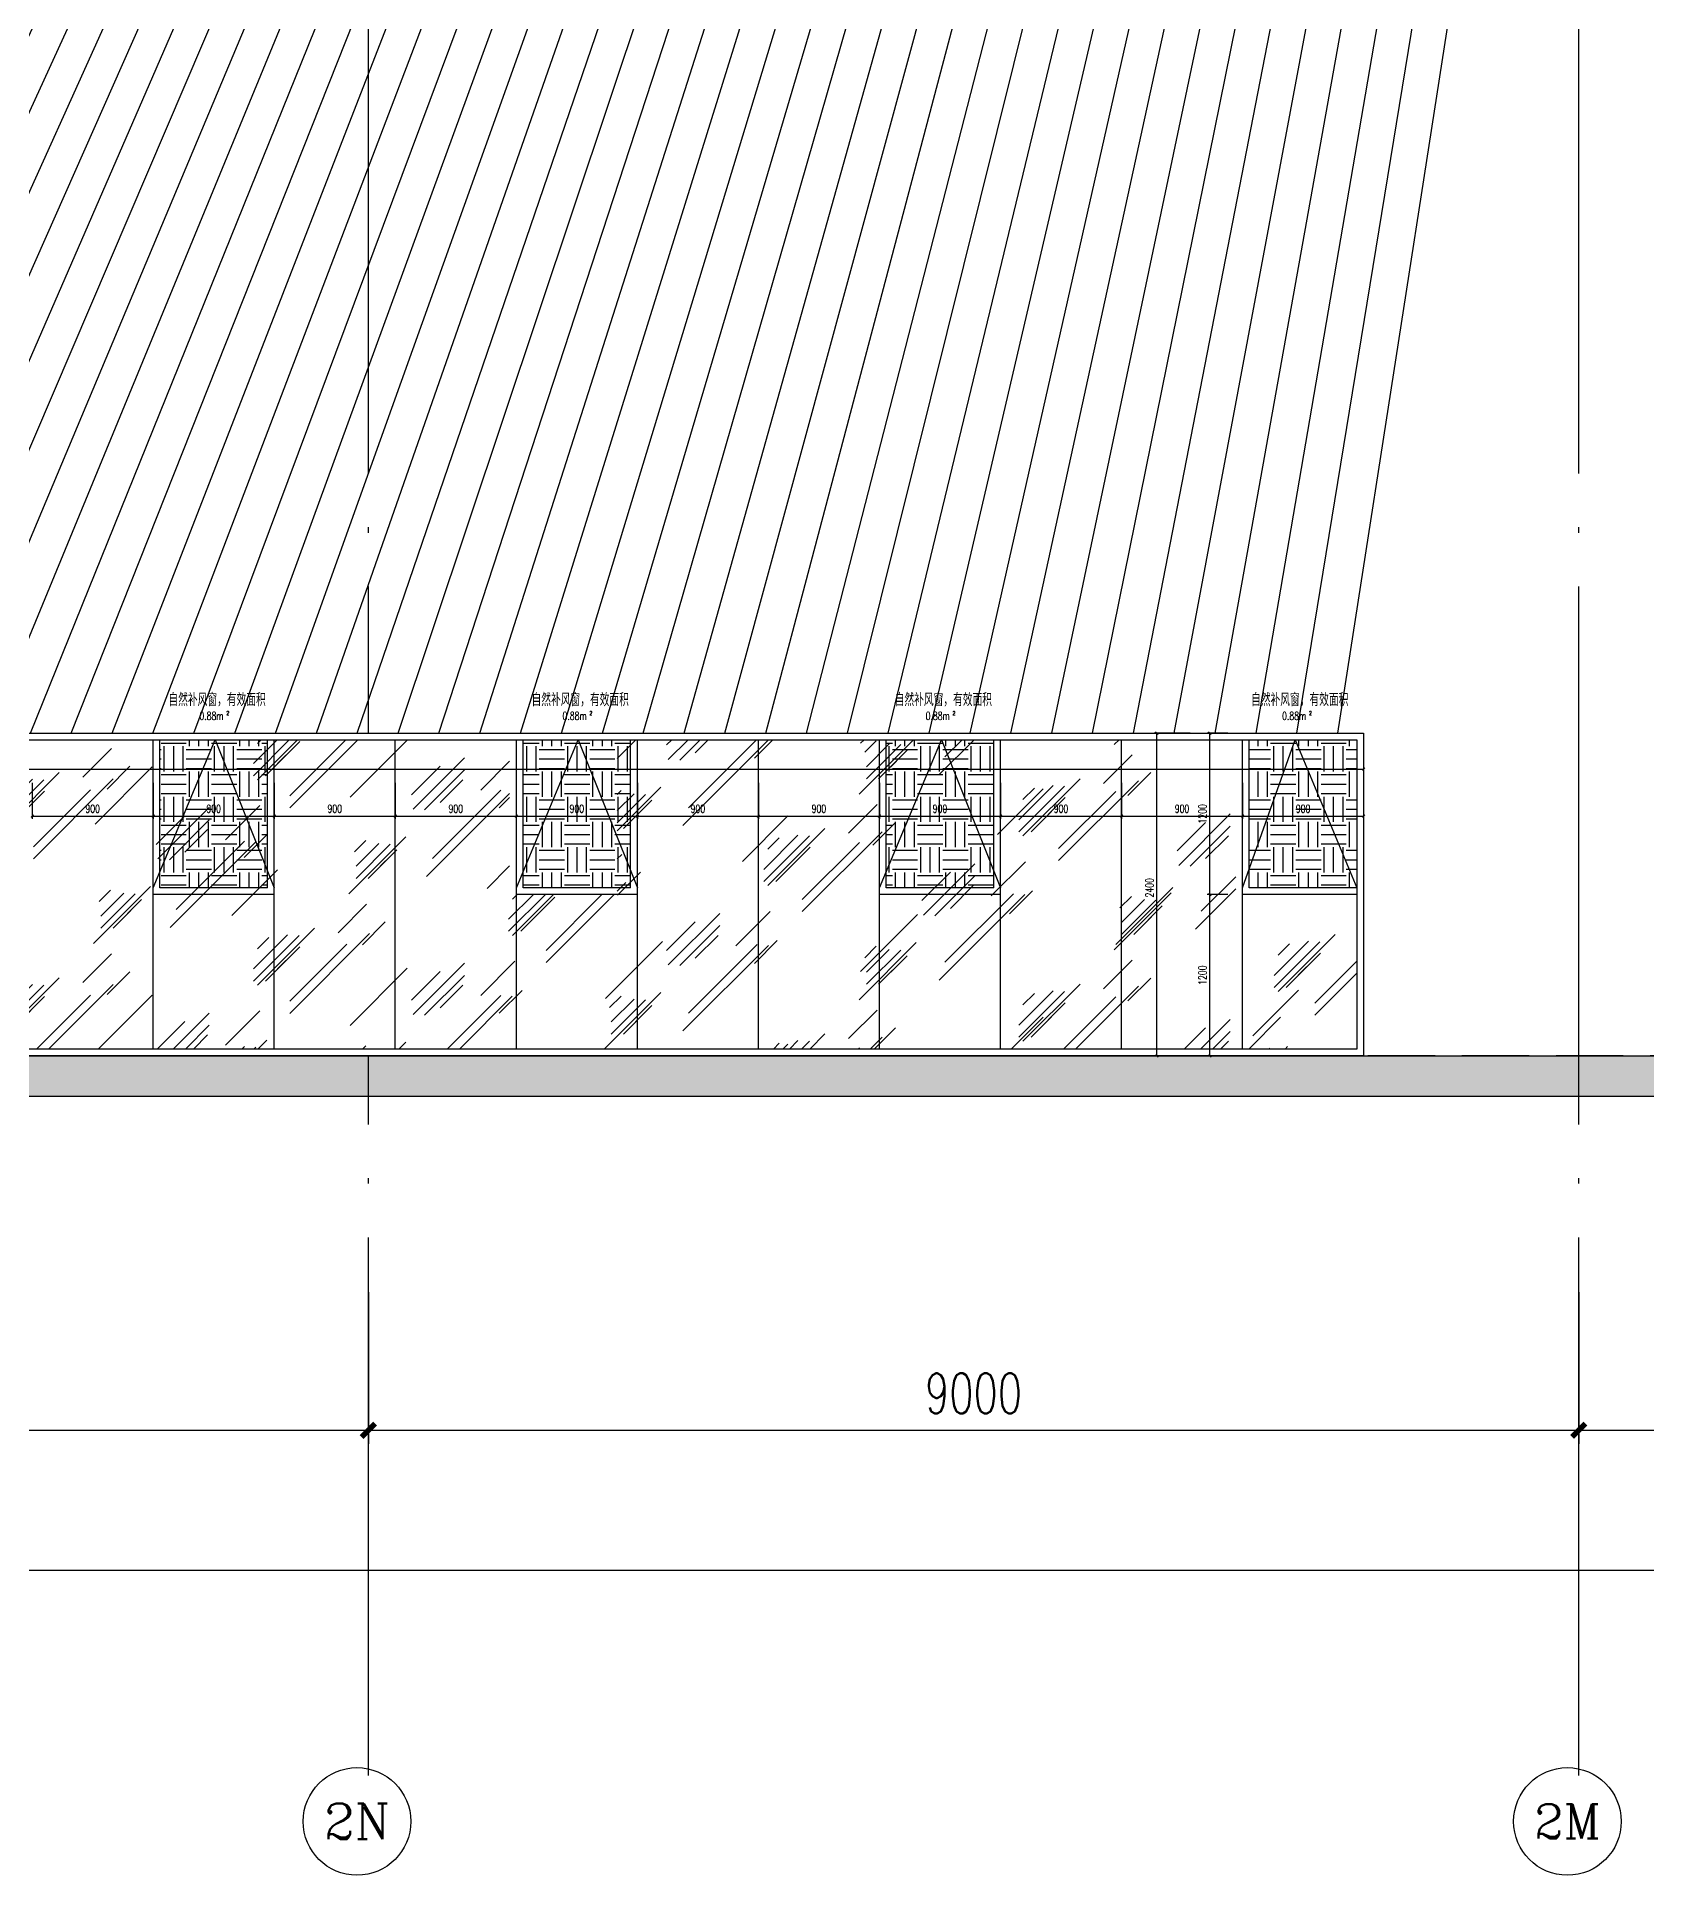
# Model space of a CAD drawing. Extents: x -4210259 to 293730, y -7499 to 868879.
# Drawn here: x -1057487 to -1045520, y 511145 to 524815 of the extents above; entities that cross this region are included whole.
import ezdxf
from ezdxf.enums import TextEntityAlignment as Align

# ---------------------------------------------------------------- set-up
doc = ezdxf.new("R2010")
doc.units = 0
doc.header["$LTSCALE"] = 1000
doc.header["$MEASUREMENT"] = 0
doc.linetypes.add('__DASH', pattern=[0.35, 0.25, -0.1])
doc.linetypes.add('DOTE', pattern=[2.42, 2, -0.2, 0.02, -0.2])
doc.layers.get('Defpoints').update_dxf_attribs({"color": 210})
for name, color, linetype in [('A-AXIS-D', 1, 'Continuous'), ('A-AXIS-DOTE', 14, 'DOTE'), ('A-HATCH-2', 251, 'Continuous'), ('A-LIN-V', 9, 'Continuous'), ('A-WINDOW', 140, 'Continuous'), ('A-门窗表显示尺寸', 160, 'Continuous'), ('AS-WALL', 40, 'Continuous'), ('PUB_TEXT', 7, 'Continuous'), ('SPACE', 7, 'Continuous'), ('SPACE_HATCH', 8, 'Continuous'), ('参考线', 8, 'Continuous')]:
    doc.layers.add(name, color=color, linetype=linetype)
doc.layers.add('A-WALL-HATCH', color=8, linetype='Continuous', lineweight=13)
doc.styles.add('_TCH_AXIS', font='COMPLEX', dxfattribs={"bigfont": 'GBCBIG'})
doc.styles.add('_TCH_DIM_T3', font='SIMPLEX', dxfattribs={"width": 0.705882, "bigfont": 'GBCBIG'})
doc.styles.add('_TCH_SPACE', font='SIMPLEX', dxfattribs={"height": 5, "bigfont": 'GBCBIG'})
doc.styles.add('A-DIM_T3', font='SIMPLEX', dxfattribs={"width": 0.705882, "bigfont": 'GBCBIG'})
doc.dimstyles.new('_TCH_ARCH&&100', dxfattribs={"dimtxt": 297.5, "dimasz": 100, "dimexe": 100, "dimexo": 100, "dimgap": 126.25, "dimtad": 1, "dimdec": 0, "dimzin": 0, "dimdsep": 46, "dimtxsty": '_TCH_DIM_T3', "dimblk": 'ARCHTICK', "dimcen": 0.09, "dimclrt": 7, "dimazin": 2, "dimtfac": 1, "dimtdec": 0, "dimtix": 1, "dimtmove": 2, "dimatfit": 3, "dimfxl": 0, "dimtolj": 1, "dimtzin": 0, "dimarcsym": 0})
doc.dimstyles.new('A-DIM&&20', dxfattribs={"dimtxt": 59.5, "dimasz": 20, "dimexe": 20, "dimexo": 20, "dimgap": 25.25, "dimtad": 1, "dimdec": 0, "dimzin": 0, "dimdsep": 46, "dimtxsty": 'A-DIM_T3', "dimblk": 'ARCHTICK', "dimcen": 0.09, "dimclrt": 7, "dimazin": 2, "dimtfac": 1, "dimtdec": 0, "dimtix": 1, "dimtmove": 2, "dimatfit": 3, "dimfxl": 0, "dimtolj": 1, "dimtzin": 0, "dimarcsym": 0})
pattern_1 = [(0, (0, 0), (187.5, 187.5), [187.5, -187.5]), (0, (0, 70.31), (187.5, 187.5), [187.5, -187.5]), (0, (0, 140.62), (187.5, 187.5), [187.5, -187.5]), (90, (23.44, 164.06), (-187.5, 187.5), [187.5, -187.5]), (90, (93.75, 164.06), (-187.5, 187.5), [187.5, -187.5]), (90, (164.06, 164.06), (-187.5, 187.5), [187.5, -187.5])]

# ---------------------------------------------------------------- blocks, each defined once
blk = doc.blocks.new('_ArchTick')
at = {"color": 0, "linetype": 'ByBlock', "const_width": 0.4}
blk.add_lwpolyline([(-0.5, -0.5), (0.5, 0.5)], dxfattribs=at)
blk = doc.blocks.new('*D1271')
at = {"layer": 'A-门窗表显示尺寸', "color": 0, "lineweight": -2}
for p, q in [((161899, 519617), (161899, 519350)), ((182799, 519617), (182799, 519350)), ((161899, 519370), (182799, 519370))]:
    blk.add_line(p, q, dxfattribs=at)
at = {"layer": 'Defpoints', "color": 0}
for p in [(161899, 519637), (182799, 519637), (182799, 519370)]:
    blk.add_point(p, dxfattribs=at)
at = {"layer": 'A-门窗表显示尺寸', "color": 0, "lineweight": -2, "xscale": 20, "yscale": 20, "zscale": 20, "rotation": 180}
blk.add_blockref('_ArchTick', (161899, 519370), dxfattribs=at)
at = {"layer": 'A-门窗表显示尺寸', "color": 0, "lineweight": -2, "xscale": 20, "yscale": 20, "zscale": 20}
blk.add_blockref('_ArchTick', (182799, 519370), dxfattribs=at)
at = {"layer": 'A-门窗表显示尺寸', "color": 7, "insert": (172349, 519425), "char_height": 59.5, "attachment_point": 5, "style": 'A-DIM_T3'}
blk.add_mtext('\\A1;20900', dxfattribs=at)
blk = doc.blocks.new('*D1272')
at = {"layer": 'A-门窗表显示尺寸', "color": 0, "lineweight": -2}
for p, q in [((181789, 518437), (181636, 518437)), ((181656, 517237), (181656, 518437)), ((181789, 517237), (181636, 517237))]:
    blk.add_line(p, q, dxfattribs=at)
at = {"layer": 'Defpoints', "color": 0}
for p in [(181656, 518437), (181809, 518437), (181809, 517237)]:
    blk.add_point(p, dxfattribs=at)
at = {"layer": 'A-门窗表显示尺寸', "color": 0, "lineweight": -2, "xscale": 20, "yscale": 20, "zscale": 20}
for p, rotation in [((181656, 518437), 90), ((181656, 517237), 270)]:
    blk.add_blockref('_ArchTick', p, dxfattribs=dict(at, rotation=rotation))
at = {"layer": 'A-门窗表显示尺寸', "color": 7, "insert": (181601, 517837), "char_height": 59.5, "attachment_point": 5, "rotation": 90, "style": 'A-DIM_T3'}
blk.add_mtext('\\A1;1200', dxfattribs=at)
blk = doc.blocks.new('*D1273')
at = {"layer": 'A-门窗表显示尺寸', "color": 0, "lineweight": -2}
for p, q in [((181789, 519637), (181636, 519637)), ((181656, 518437), (181656, 519637)), ((181789, 518437), (181636, 518437))]:
    blk.add_line(p, q, dxfattribs=at)
at = {"layer": 'Defpoints', "color": 0}
for p in [(181656, 519637), (181809, 519637), (181809, 518437)]:
    blk.add_point(p, dxfattribs=at)
at = {"layer": 'A-门窗表显示尺寸', "color": 0, "lineweight": -2, "xscale": 20, "yscale": 20, "zscale": 20}
for p, rotation in [((181656, 519637), 90), ((181656, 518437), 270)]:
    blk.add_blockref('_ArchTick', p, dxfattribs=dict(at, rotation=rotation))
at = {"layer": 'A-门窗表显示尺寸', "color": 7, "insert": (181601, 519037), "char_height": 59.5, "attachment_point": 5, "rotation": 90, "style": 'A-DIM_T3'}
blk.add_mtext('\\A1;1200', dxfattribs=at)
blk = doc.blocks.new('*D1274')
at = {"layer": 'A-门窗表显示尺寸', "color": 0, "lineweight": -2}
for p, q in [((181899, 519267), (181899, 519000)), ((182799, 519267), (182799, 519000)), ((181899, 519020), (182799, 519020))]:
    blk.add_line(p, q, dxfattribs=at)
at = {"layer": 'Defpoints', "color": 0}
for p in [(181899, 519287), (182799, 519287), (182799, 519020)]:
    blk.add_point(p, dxfattribs=at)
at = {"layer": 'A-门窗表显示尺寸', "color": 0, "lineweight": -2, "xscale": 20, "yscale": 20, "zscale": 20, "rotation": 180}
blk.add_blockref('_ArchTick', (181899, 519020), dxfattribs=at)
at = {"layer": 'A-门窗表显示尺寸', "color": 0, "lineweight": -2, "xscale": 20, "yscale": 20, "zscale": 20}
blk.add_blockref('_ArchTick', (182799, 519020), dxfattribs=at)
at = {"layer": 'A-门窗表显示尺寸', "color": 7, "insert": (182349, 519075), "char_height": 59.5, "attachment_point": 5, "style": 'A-DIM_T3'}
blk.add_mtext('\\A1;900', dxfattribs=at)
blk = doc.blocks.new('*D1275')
at = {"layer": 'A-门窗表显示尺寸', "color": 0, "lineweight": -2}
for p, q in [((180999, 519267), (180999, 519000)), ((181899, 519267), (181899, 519000)), ((180999, 519020), (181899, 519020))]:
    blk.add_line(p, q, dxfattribs=at)
at = {"layer": 'Defpoints', "color": 0}
for p in [(180999, 519287), (181899, 519287), (181899, 519020)]:
    blk.add_point(p, dxfattribs=at)
at = {"layer": 'A-门窗表显示尺寸', "color": 0, "lineweight": -2, "xscale": 20, "yscale": 20, "zscale": 20, "rotation": 180}
blk.add_blockref('_ArchTick', (180999, 519020), dxfattribs=at)
at = {"layer": 'A-门窗表显示尺寸', "color": 0, "lineweight": -2, "xscale": 20, "yscale": 20, "zscale": 20}
blk.add_blockref('_ArchTick', (181899, 519020), dxfattribs=at)
at = {"layer": 'A-门窗表显示尺寸', "color": 7, "insert": (181449, 519075), "char_height": 59.5, "attachment_point": 5, "style": 'A-DIM_T3'}
blk.add_mtext('\\A1;900', dxfattribs=at)
blk = doc.blocks.new('*D1276')
at = {"layer": 'A-门窗表显示尺寸', "color": 0, "lineweight": -2}
for p, q in [((180099, 519267), (180099, 519000)), ((180999, 519267), (180999, 519000)), ((180099, 519020), (180999, 519020))]:
    blk.add_line(p, q, dxfattribs=at)
at = {"layer": 'Defpoints', "color": 0}
for p in [(180099, 519287), (180999, 519287), (180999, 519020)]:
    blk.add_point(p, dxfattribs=at)
at = {"layer": 'A-门窗表显示尺寸', "color": 0, "lineweight": -2, "xscale": 20, "yscale": 20, "zscale": 20, "rotation": 180}
blk.add_blockref('_ArchTick', (180099, 519020), dxfattribs=at)
at = {"layer": 'A-门窗表显示尺寸', "color": 0, "lineweight": -2, "xscale": 20, "yscale": 20, "zscale": 20}
blk.add_blockref('_ArchTick', (180999, 519020), dxfattribs=at)
at = {"layer": 'A-门窗表显示尺寸', "color": 7, "insert": (180549, 519075), "char_height": 59.5, "attachment_point": 5, "style": 'A-DIM_T3'}
blk.add_mtext('\\A1;900', dxfattribs=at)
blk = doc.blocks.new('*D1277')
at = {"layer": 'A-门窗表显示尺寸', "color": 0, "lineweight": -2}
for p, q in [((179199, 519267), (179199, 519000)), ((180099, 519267), (180099, 519000)), ((179199, 519020), (180099, 519020))]:
    blk.add_line(p, q, dxfattribs=at)
at = {"layer": 'Defpoints', "color": 0}
for p in [(179199, 519287), (180099, 519287), (180099, 519020)]:
    blk.add_point(p, dxfattribs=at)
at = {"layer": 'A-门窗表显示尺寸', "color": 0, "lineweight": -2, "xscale": 20, "yscale": 20, "zscale": 20, "rotation": 180}
blk.add_blockref('_ArchTick', (179199, 519020), dxfattribs=at)
at = {"layer": 'A-门窗表显示尺寸', "color": 0, "lineweight": -2, "xscale": 20, "yscale": 20, "zscale": 20}
blk.add_blockref('_ArchTick', (180099, 519020), dxfattribs=at)
at = {"layer": 'A-门窗表显示尺寸', "color": 7, "insert": (179649, 519075), "char_height": 59.5, "attachment_point": 5, "style": 'A-DIM_T3'}
blk.add_mtext('\\A1;900', dxfattribs=at)
blk = doc.blocks.new('*D1278')
at = {"layer": 'A-门窗表显示尺寸', "color": 0, "lineweight": -2}
for p, q in [((178299, 519267), (178299, 519000)), ((179199, 519267), (179199, 519000)), ((178299, 519020), (179199, 519020))]:
    blk.add_line(p, q, dxfattribs=at)
at = {"layer": 'Defpoints', "color": 0}
for p in [(178299, 519287), (179199, 519287), (179199, 519020)]:
    blk.add_point(p, dxfattribs=at)
at = {"layer": 'A-门窗表显示尺寸', "color": 0, "lineweight": -2, "xscale": 20, "yscale": 20, "zscale": 20, "rotation": 180}
blk.add_blockref('_ArchTick', (178299, 519020), dxfattribs=at)
at = {"layer": 'A-门窗表显示尺寸', "color": 0, "lineweight": -2, "xscale": 20, "yscale": 20, "zscale": 20}
blk.add_blockref('_ArchTick', (179199, 519020), dxfattribs=at)
at = {"layer": 'A-门窗表显示尺寸', "color": 7, "insert": (178749, 519075), "char_height": 59.5, "attachment_point": 5, "style": 'A-DIM_T3'}
blk.add_mtext('\\A1;900', dxfattribs=at)
blk = doc.blocks.new('*D1279')
at = {"layer": 'A-门窗表显示尺寸', "color": 0, "lineweight": -2}
for p, q in [((177399, 519267), (177399, 519000)), ((178299, 519267), (178299, 519000)), ((177399, 519020), (178299, 519020))]:
    blk.add_line(p, q, dxfattribs=at)
at = {"layer": 'Defpoints', "color": 0}
for p in [(177399, 519287), (178299, 519287), (178299, 519020)]:
    blk.add_point(p, dxfattribs=at)
at = {"layer": 'A-门窗表显示尺寸', "color": 0, "lineweight": -2, "xscale": 20, "yscale": 20, "zscale": 20, "rotation": 180}
blk.add_blockref('_ArchTick', (177399, 519020), dxfattribs=at)
at = {"layer": 'A-门窗表显示尺寸', "color": 0, "lineweight": -2, "xscale": 20, "yscale": 20, "zscale": 20}
blk.add_blockref('_ArchTick', (178299, 519020), dxfattribs=at)
at = {"layer": 'A-门窗表显示尺寸', "color": 7, "insert": (177849, 519075), "char_height": 59.5, "attachment_point": 5, "style": 'A-DIM_T3'}
blk.add_mtext('\\A1;900', dxfattribs=at)
blk = doc.blocks.new('*D1280')
at = {"layer": 'A-门窗表显示尺寸', "color": 0, "lineweight": -2}
for p, q in [((176499, 519267), (176499, 519000)), ((177399, 519267), (177399, 519000)), ((176499, 519020), (177399, 519020))]:
    blk.add_line(p, q, dxfattribs=at)
at = {"layer": 'Defpoints', "color": 0}
for p in [(176499, 519287), (177399, 519287), (177399, 519020)]:
    blk.add_point(p, dxfattribs=at)
at = {"layer": 'A-门窗表显示尺寸', "color": 0, "lineweight": -2, "xscale": 20, "yscale": 20, "zscale": 20, "rotation": 180}
blk.add_blockref('_ArchTick', (176499, 519020), dxfattribs=at)
at = {"layer": 'A-门窗表显示尺寸', "color": 0, "lineweight": -2, "xscale": 20, "yscale": 20, "zscale": 20}
blk.add_blockref('_ArchTick', (177399, 519020), dxfattribs=at)
at = {"layer": 'A-门窗表显示尺寸', "color": 7, "insert": (176949, 519075), "char_height": 59.5, "attachment_point": 5, "style": 'A-DIM_T3'}
blk.add_mtext('\\A1;900', dxfattribs=at)
blk = doc.blocks.new('*D1281')
at = {"layer": 'A-门窗表显示尺寸', "color": 0, "lineweight": -2}
for p, q in [((175599, 519267), (175599, 519000)), ((176499, 519267), (176499, 519000)), ((175599, 519020), (176499, 519020))]:
    blk.add_line(p, q, dxfattribs=at)
at = {"layer": 'Defpoints', "color": 0}
for p in [(175599, 519287), (176499, 519287), (176499, 519020)]:
    blk.add_point(p, dxfattribs=at)
at = {"layer": 'A-门窗表显示尺寸', "color": 0, "lineweight": -2, "xscale": 20, "yscale": 20, "zscale": 20, "rotation": 180}
blk.add_blockref('_ArchTick', (175599, 519020), dxfattribs=at)
at = {"layer": 'A-门窗表显示尺寸', "color": 0, "lineweight": -2, "xscale": 20, "yscale": 20, "zscale": 20}
blk.add_blockref('_ArchTick', (176499, 519020), dxfattribs=at)
at = {"layer": 'A-门窗表显示尺寸', "color": 7, "insert": (176049, 519075), "char_height": 59.5, "attachment_point": 5, "style": 'A-DIM_T3'}
blk.add_mtext('\\A1;900', dxfattribs=at)
blk = doc.blocks.new('*D1282')
at = {"layer": 'A-门窗表显示尺寸', "color": 0, "lineweight": -2}
for p, q in [((174699, 519267), (174699, 519000)), ((175599, 519267), (175599, 519000)), ((174699, 519020), (175599, 519020))]:
    blk.add_line(p, q, dxfattribs=at)
at = {"layer": 'Defpoints', "color": 0}
for p in [(174699, 519287), (175599, 519287), (175599, 519020)]:
    blk.add_point(p, dxfattribs=at)
at = {"layer": 'A-门窗表显示尺寸', "color": 0, "lineweight": -2, "xscale": 20, "yscale": 20, "zscale": 20, "rotation": 180}
blk.add_blockref('_ArchTick', (174699, 519020), dxfattribs=at)
at = {"layer": 'A-门窗表显示尺寸', "color": 0, "lineweight": -2, "xscale": 20, "yscale": 20, "zscale": 20}
blk.add_blockref('_ArchTick', (175599, 519020), dxfattribs=at)
at = {"layer": 'A-门窗表显示尺寸', "color": 7, "insert": (175149, 519075), "char_height": 59.5, "attachment_point": 5, "style": 'A-DIM_T3'}
blk.add_mtext('\\A1;900', dxfattribs=at)
blk = doc.blocks.new('*D1283')
at = {"layer": 'A-门窗表显示尺寸', "color": 0, "lineweight": -2}
for p, q in [((173799, 519267), (173799, 519000)), ((174699, 519267), (174699, 519000)), ((173799, 519020), (174699, 519020))]:
    blk.add_line(p, q, dxfattribs=at)
at = {"layer": 'Defpoints', "color": 0}
for p in [(173799, 519287), (174699, 519287), (174699, 519020)]:
    blk.add_point(p, dxfattribs=at)
at = {"layer": 'A-门窗表显示尺寸', "color": 0, "lineweight": -2, "xscale": 20, "yscale": 20, "zscale": 20, "rotation": 180}
blk.add_blockref('_ArchTick', (173799, 519020), dxfattribs=at)
at = {"layer": 'A-门窗表显示尺寸', "color": 0, "lineweight": -2, "xscale": 20, "yscale": 20, "zscale": 20}
blk.add_blockref('_ArchTick', (174699, 519020), dxfattribs=at)
at = {"layer": 'A-门窗表显示尺寸', "color": 7, "insert": (174249, 519075), "char_height": 59.5, "attachment_point": 5, "style": 'A-DIM_T3'}
blk.add_mtext('\\A1;900', dxfattribs=at)
blk = doc.blocks.new('*D1284')
at = {"layer": 'A-门窗表显示尺寸', "color": 0, "lineweight": -2}
for p, q in [((172899, 519267), (172899, 519000)), ((173799, 519267), (173799, 519000)), ((172899, 519020), (173799, 519020))]:
    blk.add_line(p, q, dxfattribs=at)
at = {"layer": 'Defpoints', "color": 0}
for p in [(172899, 519287), (173799, 519287), (173799, 519020)]:
    blk.add_point(p, dxfattribs=at)
at = {"layer": 'A-门窗表显示尺寸', "color": 0, "lineweight": -2, "xscale": 20, "yscale": 20, "zscale": 20, "rotation": 180}
blk.add_blockref('_ArchTick', (172899, 519020), dxfattribs=at)
at = {"layer": 'A-门窗表显示尺寸', "color": 0, "lineweight": -2, "xscale": 20, "yscale": 20, "zscale": 20}
blk.add_blockref('_ArchTick', (173799, 519020), dxfattribs=at)
at = {"layer": 'A-门窗表显示尺寸', "color": 7, "insert": (173349, 519075), "char_height": 59.5, "attachment_point": 5, "style": 'A-DIM_T3'}
blk.add_mtext('\\A1;900', dxfattribs=at)
blk = doc.blocks.new('*D1297')
at = {"layer": 'A-门窗表显示尺寸', "color": 0, "lineweight": -2}
for p, q in [((181509, 519637), (181242, 519637)), ((181262, 517237), (181262, 519637)), ((181509, 517237), (181242, 517237))]:
    blk.add_line(p, q, dxfattribs=at)
at = {"layer": 'Defpoints', "color": 0}
for p in [(181262, 519637), (181529, 519637), (181529, 517237)]:
    blk.add_point(p, dxfattribs=at)
at = {"layer": 'A-门窗表显示尺寸', "color": 0, "lineweight": -2, "xscale": 20, "yscale": 20, "zscale": 20}
for p, rotation in [((181262, 519637), 90), ((181262, 517237), 270)]:
    blk.add_blockref('_ArchTick', p, dxfattribs=dict(at, rotation=rotation))
at = {"layer": 'A-门窗表显示尺寸', "color": 7, "insert": (181207, 518487), "char_height": 59.5, "attachment_point": 5, "rotation": 90, "style": 'A-DIM_T3'}
blk.add_mtext('\\A1;2400', dxfattribs=at)
blk = doc.blocks.new('*D766')
at = {"layer": 'A-AXIS-D', "color": 0, "lineweight": -2}
for p, q in [((-1104221, 515480), (-1104221, 513313)), ((-946221, 515480), (-946221, 513313)), ((-1104221, 513413), (-946221, 513413))]:
    blk.add_line(p, q, dxfattribs=at)
at = {"layer": 'Defpoints', "color": 0}
for p in [(-1104221, 515580), (-946221, 515580), (-946221, 513413)]:
    blk.add_point(p, dxfattribs=at)
at = {"layer": 'A-AXIS-D', "color": 0, "lineweight": -2, "xscale": 100, "yscale": 100, "zscale": 100, "rotation": 180}
blk.add_blockref('_ArchTick', (-1104221, 513413), dxfattribs=at)
at = {"layer": 'A-AXIS-D', "color": 0, "lineweight": -2, "xscale": 100, "yscale": 100, "zscale": 100}
blk.add_blockref('_ArchTick', (-946221, 513413), dxfattribs=at)
at = {"layer": 'A-AXIS-D', "color": 7, "insert": (-1025221, 513688), "char_height": 297.5, "attachment_point": 5, "style": '_TCH_DIM_T3'}
blk.add_mtext('\\A1;158000', dxfattribs=at)
blk = doc.blocks.new('*D1174')
at = {"layer": 'A-AXIS-D', "color": 0, "lineweight": -2}
for p, q in [((-1064021, 515480), (-1064021, 514353)), ((-1055021, 515480), (-1055021, 514353)), ((-1064021, 514453), (-1055021, 514453))]:
    blk.add_line(p, q, dxfattribs=at)
at = {"layer": 'Defpoints', "color": 0}
for p in [(-1064021, 515580), (-1055021, 515580), (-1055021, 514453)]:
    blk.add_point(p, dxfattribs=at)
at = {"layer": 'A-AXIS-D', "color": 0, "lineweight": -2, "xscale": 100, "yscale": 100, "zscale": 100, "rotation": 180}
blk.add_blockref('_ArchTick', (-1064021, 514453), dxfattribs=at)
at = {"layer": 'A-AXIS-D', "color": 0, "lineweight": -2, "xscale": 100, "yscale": 100, "zscale": 100}
blk.add_blockref('_ArchTick', (-1055021, 514453), dxfattribs=at)
at = {"layer": 'A-AXIS-D', "color": 7, "insert": (-1059521, 514728), "char_height": 297.5, "attachment_point": 5, "style": '_TCH_DIM_T3'}
blk.add_mtext('\\A1;9000', dxfattribs=at)
blk = doc.blocks.new('*D1175')
at = {"layer": 'A-AXIS-D', "color": 0, "lineweight": -2}
for p, q in [((-1055021, 515480), (-1055021, 514353)), ((-1046021, 515480), (-1046021, 514353)), ((-1055021, 514453), (-1046021, 514453))]:
    blk.add_line(p, q, dxfattribs=at)
at = {"layer": 'Defpoints', "color": 0}
for p in [(-1055021, 515580), (-1046021, 515580), (-1046021, 514453)]:
    blk.add_point(p, dxfattribs=at)
at = {"layer": 'A-AXIS-D', "color": 0, "lineweight": -2, "xscale": 100, "yscale": 100, "zscale": 100, "rotation": 180}
blk.add_blockref('_ArchTick', (-1055021, 514453), dxfattribs=at)
at = {"layer": 'A-AXIS-D', "color": 0, "lineweight": -2, "xscale": 100, "yscale": 100, "zscale": 100}
blk.add_blockref('_ArchTick', (-1046021, 514453), dxfattribs=at)
at = {"layer": 'A-AXIS-D', "color": 7, "insert": (-1050521, 514728), "char_height": 297.5, "attachment_point": 5, "style": '_TCH_DIM_T3'}
blk.add_mtext('\\A1;9000', dxfattribs=at)
blk = doc.blocks.new('*D1176')
at = {"layer": 'A-AXIS-D', "color": 0, "lineweight": -2}
for p, q in [((-1046021, 515480), (-1046021, 514353)), ((-1037021, 515480), (-1037021, 514353)), ((-1046021, 514453), (-1037021, 514453))]:
    blk.add_line(p, q, dxfattribs=at)
at = {"layer": 'Defpoints', "color": 0}
for p in [(-1046021, 515580), (-1037021, 515580), (-1037021, 514453)]:
    blk.add_point(p, dxfattribs=at)
at = {"layer": 'A-AXIS-D', "color": 0, "lineweight": -2, "xscale": 100, "yscale": 100, "zscale": 100, "rotation": 180}
blk.add_blockref('_ArchTick', (-1046021, 514453), dxfattribs=at)
at = {"layer": 'A-AXIS-D', "color": 0, "lineweight": -2, "xscale": 100, "yscale": 100, "zscale": 100}
blk.add_blockref('_ArchTick', (-1037021, 514453), dxfattribs=at)
at = {"layer": 'A-AXIS-D', "color": 7, "insert": (-1041521, 514728), "char_height": 297.5, "attachment_point": 5, "style": '_TCH_DIM_T3'}
blk.add_mtext('\\A1;9000', dxfattribs=at)
blk = doc.blocks.new('C21024-M')
at = {"layer": 'SPACE', "color": 1, "style": '_TCH_SPACE'}
for p in [(173912.5, 519837.5), (173912.5, 519837.5), (176612.5, 519837.5), (176612.5, 519837.5), (179312.5, 519837.5), (179312.5, 519837.5), (181962.5, 519837.5)]:
    blk.add_text('自然补风窗，有效面积', height=96.45, dxfattribs=at).set_placement(p)
at = {"layer": 'SPACE', "color": 1, "style": '_TCH_SPACE', "width": 0.705882}
for s, height, p in [('0.88m', 59.5, (174142.7, 519735.1)), ('0.88m', 59.5, (174142.7, 519735.1)), ('2', 29.8, (174342.7, 519770.1)), ('2', 29.8, (174342.7, 519770.1)), ('0.88m', 59.5, (176842.7, 519735.1)), ('0.88m', 59.5, (176842.7, 519735.1)), ('2', 29.8, (177042.7, 519770.1)), ('2', 29.8, (177042.7, 519770.1)), ('0.88m', 59.5, (179542.7, 519735.1)), ('0.88m', 59.5, (179542.7, 519735.1)), ('2', 29.8, (179742.7, 519770.1)), ('2', 29.8, (179742.7, 519770.1)), ('0.88m', 59.5, (182192.7, 519735.1)), ('2', 29.8, (182392.7, 519770.1))]:
    blk.add_text(s, height=height, dxfattribs=at).set_placement(p)
blk.add_wipeout([(161899.3, 517237.5), (182799.3, 517237.5), (182799.3, 519637.5), (161899.3, 519637.5)]).dxf.layer = '参考线'
at = {"layer": 'A-WALL-HATCH'}
h = blk.add_hatch(dxfattribs=at)
h.set_pattern_fill('玻璃2', color=256, scale=100, angle=180)
h.set_pattern_definition([(45, (1568211.1, 60), (0, 1527.35065), [600, -360, 600, -360, 240, -523.2816]), (45, (1568181.1, 90), (0, 1527.35065), [480, -600, 360, -360, 420, -463.2816]), (45, (1568181.1, 180), (0, 1527.35065), [360, -720, 240, -360, 540, -463.2816]), (45, (1568271.1, 90), (0, 1527.35065), [360, -720, 300, -1303.2815]), (45, (1568361.1, 180), (0, 1527.35065), [180, -900, 120, -1483.2815]), (45, (1568211.1, 330), (0, 1527.35065), [120, -900, 120, -480, 300, -763.2816]), (45, (1568751.1, 240), (0, 1527.35065), [600, -900, 720, -475.2816]), (45, (1568751.1, 150), (0, 1527.35065), [840, -600, 900, -355.2816]), (45, (1568901.1, 270), (0, -1697.0563), [600, -840, 480, -763.2816]), (45, (1568811.1, 450), (0, 1527.35065), [300, -1200, 360, -823.2816]), (45, (1568991.1, 360), (0, 1527.35065), [240, -1200, 240, -1003.2815])])
h.paths.add_polyline_path([(182749.3, 517287.5), (161949.3, 517287.5), (161949.3, 518437.5), (162849.3, 518437.5), (162849.3, 519587.5), (167449.3, 519587.5), (167449.3, 518437.5), (168249.3, 518437.5), (168249.3, 519587.5), (171949.3, 519587.5), (171949.3, 518437.5), (172749.3, 518437.5), (172749.3, 519587.5), (176449.3, 519587.5), (176449.3, 518437.5), (177249.3, 518437.5), (177249.3, 519587.5), (181849.3, 519587.5), (181849.3, 518437.5), (182749.3, 518437.5)])
at = {"layer": 'SPACE_HATCH'}
h = blk.add_hatch(dxfattribs=at)
h.set_pattern_fill('土壤', color=1, scale=50, style=0)
h.set_pattern_definition(pattern_1)
h.paths.add_polyline_path([(174649.3, 518487.5), (173849.3, 518487.5), (173849.3, 519587.5), (174649.3, 519587.5)])
h = blk.add_hatch(dxfattribs=at)
h.set_pattern_fill('土壤', color=1, scale=50, style=0)
h.set_pattern_definition(pattern_1)
h.paths.add_polyline_path([(174649.3, 518487.5), (173849.3, 518487.5), (173849.3, 519587.5), (174649.3, 519587.5)])
h = blk.add_hatch(dxfattribs=at)
h.set_pattern_fill('土壤', color=1, scale=50, style=0)
h.set_pattern_definition(pattern_1)
h.paths.add_polyline_path([(177349.3, 518487.5), (176549.3, 518487.5), (176549.3, 519587.5), (177349.3, 519587.5)])
h = blk.add_hatch(dxfattribs=at)
h.set_pattern_fill('土壤', color=1, scale=50, style=0)
h.set_pattern_definition(pattern_1)
h.paths.add_polyline_path([(177349.3, 518487.5), (176549.3, 518487.5), (176549.3, 519587.5), (177349.3, 519587.5)])
h = blk.add_hatch(dxfattribs=at)
h.set_pattern_fill('土壤', color=1, scale=50, style=0)
h.set_pattern_definition(pattern_1)
h.paths.add_polyline_path([(180049.3, 518487.5), (179249.3, 518487.5), (179249.3, 519587.5), (180049.3, 519587.5)])
h = blk.add_hatch(dxfattribs=at)
h.set_pattern_fill('土壤', color=1, scale=50, style=0)
h.set_pattern_definition(pattern_1)
h.paths.add_polyline_path([(180049.3, 518487.5), (179249.3, 518487.5), (179249.3, 519587.5), (180049.3, 519587.5)])
h = blk.add_hatch(dxfattribs=at)
h.set_pattern_fill('土壤', color=1, scale=50, style=0)
h.set_pattern_definition(pattern_1)
h.paths.add_polyline_path([(182749.3, 518487.5), (181949.3, 518487.5), (181949.3, 519587.5), (182749.3, 519587.5)])
at = {"layer": 'A-WINDOW'}
for p, q in [((173799.3, 517287.5), (173799.3, 519587.5)), ((173849.3, 518487.5), (173849.3, 519587.5)), ((174649.3, 518487.5), (174649.3, 519587.5)), ((174699.3, 517287.5), (174699.3, 519587.5)), ((175599.3, 517287.5), (175599.3, 519587.5)), ((176499.3, 517287.5), (176499.3, 519587.5)), ((176549.3, 518487.5), (176549.3, 519587.5)), ((177349.3, 518487.5), (177349.3, 519587.5)), ((177399.3, 517287.5), (177399.3, 519587.5)), ((178299.3, 517287.5), (178299.3, 519587.5)), ((179199.3, 517287.5), (179199.3, 519587.5)), ((179249.3, 518487.5), (179249.3, 519587.5)), ((180049.3, 518487.5), (180049.3, 519587.5)), ((180099.3, 517287.5), (180099.3, 519587.5)), ((180999.3, 517287.5), (180999.3, 519587.5)), ((181899.3, 517287.5), (181899.3, 519587.5)), ((181949.3, 518487.5), (181949.3, 519587.5)), ((174699.3, 518437.5), (173799.3, 518437.5)), ((174649.3, 518487.5), (173849.3, 518487.5)), ((177399.3, 518437.5), (176499.3, 518437.5)), ((177349.3, 518487.5), (176549.3, 518487.5)), ((180099.3, 518437.5), (179199.3, 518437.5)), ((180049.3, 518487.5), (179249.3, 518487.5)), ((182749.3, 518437.5), (181899.3, 518437.5)), ((182749.3, 518487.5), (181949.3, 518487.5))]:
    blk.add_line(p, q, dxfattribs=at)
for points in [[(182799.3, 517237.5), (161899.3, 517237.5), (161899.3, 519637.5), (182799.3, 519637.5)], [(182749.3, 517287.5), (161949.3, 517287.5), (161949.3, 519587.5), (182749.3, 519587.5)]]:
    blk.add_lwpolyline(points, close=True, dxfattribs=at)
for points in [[(173799.3, 518487.5), (174260, 519587.5), (174699.3, 518487.5)], [(176499.3, 518487.5), (176960, 519587.5), (177399.3, 518487.5)], [(179199.3, 518487.5), (179660, 519587.5), (180099.3, 518487.5)], [(181899.3, 518487.5), (182290, 519587.5), (182749.3, 518487.5)]]:
    blk.add_lwpolyline(points, dxfattribs=at)
at = {"layer": 'A-门窗表显示尺寸'}
for p1, p2, distance, picture, middle in [((161899.3, 519637.5), (182799.3, 519637.5), -267.5, '*D1271', (172349.3, 519425)), ((181809.3, 518437.5), (181809.3, 519637.5), 153.7, '*D1273', (181600.6, 519037.5)), ((172899.3, 519287.5), (173799.3, 519287.5), -267.5, '*D1284', (173349.3, 519075)), ((173799.3, 519287.5), (174699.3, 519287.5), -267.5, '*D1283', (174249.3, 519075)), ((174699.3, 519287.5), (175599.3, 519287.5), -267.5, '*D1282', (175149.3, 519075)), ((175599.3, 519287.5), (176499.3, 519287.5), -267.5, '*D1281', (176049.3, 519075)), ((176499.3, 519287.5), (177399.3, 519287.5), -267.5, '*D1280', (176949.3, 519075)), ((177399.3, 519287.5), (178299.3, 519287.5), -267.5, '*D1279', (177849.3, 519075)), ((178299.3, 519287.5), (179199.3, 519287.5), -267.5, '*D1278', (178749.3, 519075)), ((179199.3, 519287.5), (180099.3, 519287.5), -267.5, '*D1277', (179649.3, 519075)), ((180099.3, 519287.5), (180999.3, 519287.5), -267.5, '*D1276', (180549.3, 519075)), ((180999.3, 519287.5), (181899.3, 519287.5), -267.5, '*D1275', (181449.3, 519075)), ((181899.3, 519287.5), (182799.3, 519287.5), -267.5, '*D1274', (182349.3, 519075)), ((181809.3, 517237.5), (181809.3, 518437.5), 153.7, '*D1272', (181600.6, 517837.5))]:
    dim = blk.add_aligned_dim(p1=p1, p2=p2, distance=distance, dimstyle='A-DIM&&20', dxfattribs=at)
    dim.commit()
    dim.dimension.update_dxf_attribs({"geometry": picture, "text_midpoint": middle})
dim = blk.add_linear_dim(base=(181261.9, 519637.5), p1=(181529.3, 517237.5), p2=(181529.3, 519637.5), angle=90, dimstyle='A-DIM&&20', dxfattribs=at)
dim.commit()
dim.dimension.update_dxf_attribs({"geometry": '*D1297', "text_midpoint": (181206.9, 518487.5), "dimtype": 161})

msp = doc.modelspace()

# ---------------------------------------------------------------- hatches: boundary and pattern name
at = {"layer": 'A-HATCH-2'}
h = msp.add_hatch(dxfattribs=at)
h.set_pattern_fill('ANSI31', color=256, scale=150, angle=45)
h.set_pattern_definition([(90, (-40599568146.96, -3384804562), (-238.125, -2e-30), [])])
h.paths.add_polyline_path([(-1070820.7, 517237.5), (-1047430, 517237.5), (-1047640.7, 517237.5), (-1068520.7, 517237.5), (-1068520.7, 519637.5), (-1047620.7, 519637.5), (-1047620.7, 517237.5), (-1047430, 517237.5), (-1047080, 517237.5), (-1043820.7, 517237.5), (-1045320.7, 517237.5), (-1045320.7, 534887.5), (-1070820.7, 534887.5)])

# ---------------------------------------------------------------- linework, layer by layer
at = {"layer": 'A-AXIS-D'}
for centre in [(-1055105.6, 511544.7), (-1046105.6, 511544.7)]:
    msp.add_circle(centre, 400, dxfattribs=at)
at = {"layer": 'A-AXIS-DOTE', "ltscale": 2}
for p, q in [((-1055020.7, 511887.5), (-1055020.7, 538485.1)), ((-1046020.7, 511887.5), (-1046020.7, 538485.1))]:
    msp.add_line(p, q, dxfattribs=at)
at = {"layer": 'A-AXIS-DOTE', "linetype": '__DASH', "ltscale": 2}
msp.add_line((-940690, 517237.5), (-1111279.8, 517237.5), dxfattribs=at)
at = {"layer": 'AS-WALL'}
msp.add_line((-1111279.8, 516937.5), (-940690, 516937.5), dxfattribs=at)

# ---------------------------------------------------------------- texts
at = {"layer": 'PUB_TEXT', "style": '_TCH_AXIS'}
for s, height, p, p2 in [('2N', 265.5, (-1055352.1, 511412), (-1054859, 511412)), ('2M', 255.29, (-1046354.8, 511417.1), (-1045856.4, 511417.1))]:
    msp.add_text(s, height=height, dxfattribs=at).set_placement(p, p2, align=Align.FIT)

# ---------------------------------------------------------------- dimensions: what is measured, and where the dimension line sits
at = {"layer": 'A-AXIS-D'}
for base, p1, p2, picture, middle in [((-946220.7, 513413.4), (-1104220.7, 515580), (-946220.7, 515580), '*D766', (-1025220.7, 513688.4)), ((-1055020.7, 514453.4), (-1064020.7, 515580), (-1055020.7, 515580), '*D1174', (-1059520.7, 514728.4)), ((-1046020.7, 514453.4), (-1055020.7, 515580), (-1046020.7, 515580), '*D1175', (-1050520.7, 514728.4)), ((-1037020.7, 514453.4), (-1046020.7, 515580), (-1037020.7, 515580), '*D1176', (-1041520.7, 514728.4))]:
    dim = msp.add_linear_dim(base=base, p1=p1, p2=p2, angle=0, dimstyle='_TCH_ARCH&&100', override={"dimgap": 0}, dxfattribs=at)
    dim.commit()
    dim.dimension.update_dxf_attribs({"geometry": picture, "text_midpoint": middle, "dimtype": 129})

# ---------------------------------------------------------------- next in the draw order: block references
at = {"layer": 'A-LIN-V'}
msp.add_blockref('C21024-M', (-1230420, 0), dxfattribs=at)

# ---------------------------------------------------------------- next in the draw order: hatches: boundary and pattern name
at = {"layer": 'A-HATCH-2'}
h = msp.add_hatch(dxfattribs=at)
h.set_pattern_fill('ANSI38', color=256, scale=150)
h.set_pattern_definition([(45, (0, 0), (-168.3798, 168.3798), []), (135, (0, 0), (-505.139407, 168.3798), [595.3125, -357.1875])])
h.paths.add_polyline_path([(-962820.7, 517237.5), (-946220.7, 517237.5), (-946220.7, 516937.5), (-962820.7, 516937.5)])
h.paths.add_polyline_path([(-967020.7, 516937.5), (-964320.7, 516937.5), (-964320.7, 517237.5), (-967020.7, 517237.5)])
h.paths.add_polyline_path([(-1016820.7, 517237.5), (-972020.7, 517237.5), (-972020.7, 516937.5), (-1016820.7, 516937.5)])
h.paths.add_polyline_path([(-1020520.7, 516937.5), (-1018320.7, 516937.5), (-1018320.7, 517237.5), (-1020520.7, 517237.5)])
h.paths.add_polyline_path([(-1070820.7, 516937.5), (-1026520.7, 516937.5), (-1026520.7, 517237.5), (-1070820.7, 517237.5)])
h.paths.add_polyline_path([(-1075020.7, 516937.5), (-1072320.7, 516937.5), (-1072320.7, 517237.5), (-1075020.7, 517237.5)])
h.paths.add_polyline_path([(-1104220.7, 516937.5), (-1080020.7, 516937.5), (-1080020.7, 517237.5), (-1104220.7, 517237.5)])

# ---------------------------------------------------------------- next in the draw order: linework, layer by layer
at = {"layer": 'A-LIN-V'}
msp.add_line((-1104220.7, 517237.5), (-946220.7, 517237.5), dxfattribs=at)

doc.saveas('drawing.dxf')
